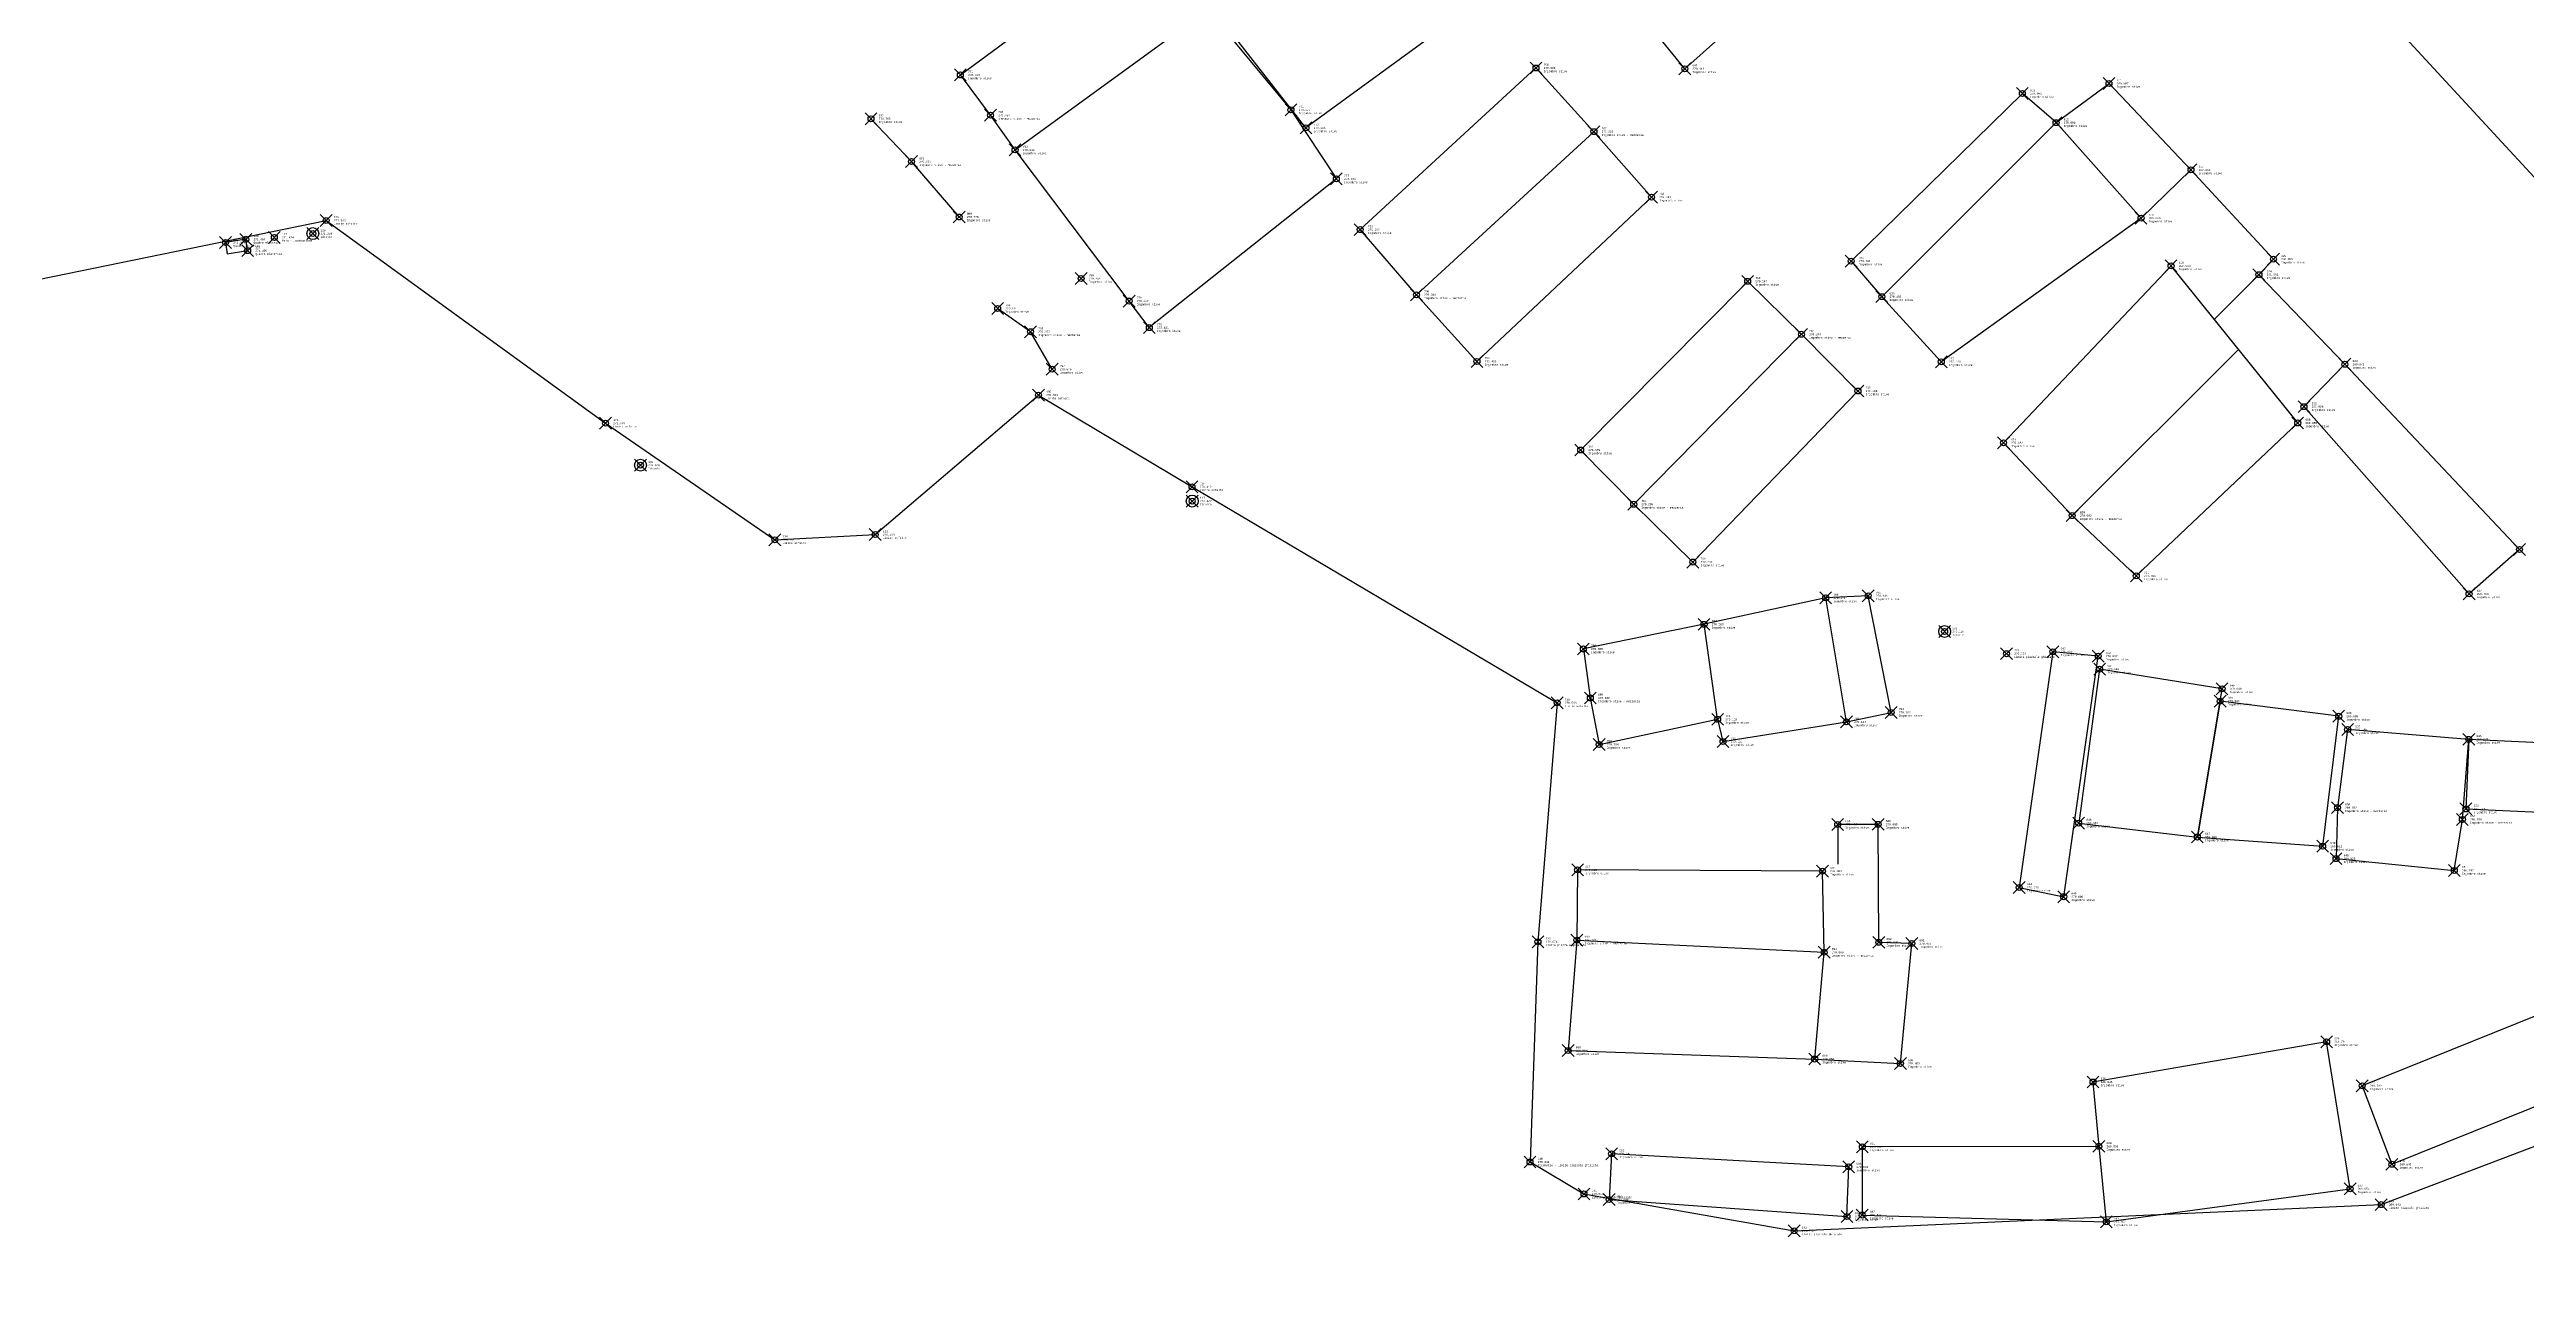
# Model space of a CAD drawing. Extents: x -283400 to 1362241, y -614024 to 292829.
# Drawn here: x 1152661 to 1277739, y -502006 to -439805 of the extents above; entities that cross this region are included whole.
import ezdxf
from ezdxf.enums import TextEntityAlignment as Align

# ---------------------------------------------------------------- set-up
doc = ezdxf.new("R2010")
doc.units = 0
doc.header["$PDMODE"] = 35
doc.header["$PDSIZE"] = 300
for name, color, linetype in [('pntdesc', 1, 'Continuous'), ('pntelev', 2, 'Continuous'), ('pntno', 3, 'Continuous')]:
    doc.layers.add(name, color=color, linetype=linetype)
doc.styles.get("Standard").update_dxf_attribs({"font": 'consola.ttf', "height": 500})
picture_1 = doc.add_image_def('image1.png', size_in_pixel=(2160, 1440))

msp = doc.modelspace()

# ---------------------------------------------------------------- linework, layer by layer
at = {"color": 244, "lineweight": 30, "true_color": 0x991b1e}
for points in [[(1285606, -454341, -4491), (1268821, -436154, -4418), (1252575, -419888, -4098), (1264187, -396506, -4214), (1269958, -384880, -3990), (1264527, -381598, -3936), (1253906, -374028, -3892), (1247492, -369998, -3849), (1232148, -357717, -3682), (1240926, -345684, -3297)], [(1201417, -444873, -3413), (1200180, -443122, -3374), (1198655, -441087, -3302), (1208266, -433987, -3418), (1211154, -437803, -3574)], [(1253984, -443496, -4016), (1256660, -441517, -4118), (1260799, -445882, -4155), (1258277, -448318, -4079)], [(1198595, -448259, -3249), (1196191, -445462, -3144), (1194142, -443299, -3260)], [(1221688, -452187, -3189), (1230649, -443953, -3822)], [(1253984, -443496, -4016), (1258277, -448318, -4079), (1248189, -455569, -3905), (1245188, -452283, -3862)], [(1260799, -445882, -4155), (1264963, -450388, -4129), (1264230, -451173, -4043), (1261973, -453431, -4097)], [(1145175, -452822, -2425), (1166630, -448434, -2661), (1180740, -458671, -3016), (1189288, -464556, -3228), (1194355, -464295, -3441), (1202600, -457253, -3432), (1210353, -461883, -3613), (1228788, -472790, -3488), (1227823, -484856, -3351), (1227422, -495974, -3411), (1230147, -497588, -4014), (1240763, -499452, -4243), (1270402, -498127, -4382), (1283213, -493253, -4553)], [(1251333, -459661, -3942), (1254799, -463339, -3932), (1258037, -466380, -3939), (1266188, -458660, -4170), (1259792, -450727, -4059), (1251333, -459661, -3942)], [(1266504, -457836, -4119), (1268569, -455696, -4152), (1264230, -451173, -4043)], [(1203288, -455946, -3479), (1202200, -454053, -3372), (1200538, -452879, -3364)], [(1232657, -462766, -3726), (1241115, -454168, -3781)], [(1254799, -463339, -3932), (1263193, -454945, -4118)], [(1268569, -455696, -4152), (1277390, -465049, -4287), (1274841, -467290, -4261), (1266504, -457836, -4119)], [(1236895, -473623, -3906), (1237166, -474746, -3904), (1243401, -473753, -3910), (1242354, -467493, -3879), (1236210, -468826, -3822)], [(1243401, -473753, -3910), (1245659, -473275, -3920), (1244499, -467387, -3884), (1242354, -467493, -3879)], [(1245034, -484885, -3985), (1244999, -478927, -3939), (1242958, -478932, -3901), (1242958, -480932, -3901)], [(1229789, -484772, -3753), (1242275, -485384, -3939)], [(1241798, -490777, -3956), (1246125, -491001, -3972), (1246701, -484944, -3950), (1245034, -484885, -3985)], [(1256145, -495185, -4169), (1244202, -495211, -4005), (1244196, -498653, -4125), (1256523, -498994, -3668)]]:
    msp.add_polyline3d(points, dxfattribs=at)
for points in [[(1220347, -430022, -3650), (1225668, -436768, -3721), (1216107, -443760, -3630), (1210971, -437177, -3532)], [(1240923, -429149, -3912), (1242674, -430959, -3949), (1244182, -432806, -3992), (1235240, -440776, -3912), (1233692, -438874, -3900), (1231797, -436908, -3850)], [(1211154, -437803, -3574), (1215350, -442850, -3648), (1217641, -446337, -3682), (1208197, -453847, -3604), (1207176, -452505, -3583), (1201417, -444873, -3413)], [(1218848, -448898, -3737), (1227723, -440736, -3802), (1230649, -443953, -3822), (1233558, -447258, -3783), (1224742, -455552, -3621), (1221688, -452187, -3189)], [(1243637, -450488, -3923), (1245188, -452283, -3862), (1253984, -443496, -4016), (1252283, -442026, -4022)], [(1162573, -449386, -2571), (1161548, -449550, -2585), (1161637, -450125, -2631), (1162663, -449960, -2617)], [(1229979, -460026, -3746), (1232657, -462766, -3726), (1235647, -465683, -3794), (1243981, -457046, -3856), (1241130, -454182, -3781), (1238413, -451510, -3778)], [(1230467, -472545, -3793), (1230912, -474890, -3841), (1236895, -473623, -3906), (1236210, -468826, -3822), (1230115, -470071, -3675)], [(1256108, -470434, -3993), (1253826, -470215, -3965), (1252126, -482112, -4006), (1254372, -482581, -4019)], [(1262367, -472083, -4085), (1256186, -471090, -3976), (1255128, -478862, -4058), (1261120, -479568, -4116)], [(1268258, -473469, -4217), (1262272, -472705, -3938), (1261120, -479568, -4116), (1267449, -480032, -4204)], [(1274828, -474635, -4377), (1268709, -474142, -4260), (1268193, -478087, -4153), (1268122, -480657, -4199), (1274097, -481252, -4278), (1274504, -478678, -4214)], [(1280936, -474927, -4413), (1274828, -474635, -4377), (1274683, -478148, -4229), (1280660, -478420, -4360)], [(1229344, -490349, -3965), (1241798, -490777, -3956), (1242275, -485384, -3939), (1242189, -481290, -3936), (1229825, -481227, -3872), (1229789, -484772, -3753)], [(1282065, -491614, -4322), (1280642, -487611, -4327), (1269446, -492127, -4242), (1270942, -496091, -4382)], [(1268832, -497329, -4371), (1267649, -489905, -4264), (1255850, -491936, -4079), (1256145, -495185, -4169), (1256523, -498994, -3668)], [(1243515, -496221, -3994), (1231542, -495561, -3943), (1231416, -497869, -4117), (1243427, -498725, -4126)]]:
    msp.add_polyline3d(points, close=True, dxfattribs=at)
for centre in [(1165957, -449097, -2765), (1182502, -460791, -3398), (1210365, -462605, -3558), (1248358, -469190, -3898)]:
    msp.add_circle(centre, 300, dxfattribs=at)
for p in [(1198655, -441087, -3302), (1227723, -440736, -3802), (1235240, -440776, -3912), (1256660, -441517, -4118), (1215350, -442850, -3648), (1252283, -442026, -4022), (1194142, -443299, -3260), (1200180, -443122, -3374), (1216107, -443760, -3630), (1230649, -443953, -3822), (1253984, -443496, -4016), (1196191, -445462, -3144), (1201417, -444873, -3413), (1217641, -446337, -3682), (1260799, -445882, -4155), (1233558, -447258, -3783), (1164013, -449292, -2601), (1165957, -449097, -2765), (1166630, -448434, -2661), (1198595, -448259, -3249), (1218848, -448898, -3737), (1258277, -448318, -4079), (1161548, -449550, -2585), (1162573, -449386, -2571), (1162663, -449960, -2617), (1243637, -450488, -3923), (1264963, -450388, -4129), (1204753, -451366, -3571), (1238413, -451510, -3778), (1259792, -450727, -4059), (1264230, -451173, -4043), (1200538, -452879, -3364), (1207176, -452505, -3583), (1221688, -452187, -3189), (1245188, -452283, -3862), (1202200, -454053, -3372), (1208197, -453847, -3604), (1241130, -454182, -3781), (1224742, -455552, -3621), (1248189, -455569, -3905), (1203288, -455946, -3479), (1268569, -455696, -4152), (1202600, -457253, -3432), (1243981, -457046, -3856), (1266504, -457836, -4119), (1180740, -458671, -3016), (1266188, -458660, -4170), (1229979, -460026, -3746), (1251333, -459661, -3942), (1182502, -460791, -3398), (1210353, -461883, -3613), (1210365, -462605, -3558), (1232657, -462766, -3726), (1194355, -464295, -3441), (1254799, -463339, -3932), (1189288, -464556, -3228), (1277390, -465049, -4287), (1235647, -465683, -3794), (1258037, -466380, -3939), (1242354, -467493, -3879), (1244499, -467387, -3884), (1274841, -467290, -4261), (1236210, -468826, -3822), (1248358, -469190, -3898), (1230115, -470071, -3675), (1251487, -470310, -3987), (1253826, -470215, -3965), (1256108, -470434, -3993), (1256186, -471090, -3976), (1228788, -472790, -3488), (1230467, -472545, -3793), (1262272, -472705, -3938), (1262367, -472083, -4085), (1236895, -473623, -3906), (1243401, -473753, -3910), (1245659, -473275, -3920), (1268258, -473469, -4217), (1268709, -474142, -4260), (1230912, -474890, -3841), (1237166, -474746, -3904), (1274828, -474635, -4377), (1268193, -478087, -4153), (1242958, -478932, -3901), (1244999, -478927, -3939), (1255128, -478862, -4058), (1274504, -478678, -4214), (1274683, -478148, -4229), (1261120, -479568, -4116), (1267449, -480032, -4204), (1229825, -481227, -3872), (1242189, -481290, -3936), (1268122, -480657, -4199), (1274097, -481252, -4278), (1252126, -482112, -4006), (1254372, -482581, -4019), (1227823, -484856, -3351), (1229789, -484772, -3753), (1242275, -485384, -3939), (1245034, -484885, -3985), (1246701, -484944, -3950), (1229344, -490349, -3965), (1267649, -489905, -4264), (1241798, -490777, -3956), (1246125, -491001, -3972), (1255850, -491936, -4079), (1269446, -492127, -4242), (1231542, -495561, -3943), (1244202, -495211, -4005), (1256145, -495185, -4169), (1227422, -495974, -3411), (1243515, -496221, -3994), (1270942, -496091, -4382), (1230147, -497588, -4014), (1231416, -497869, -4117), (1268832, -497329, -4371), (1243427, -498725, -4126), (1244196, -498653, -4125), (1256523, -498994, -3668), (1270402, -498127, -4382), (1240763, -499452, -4243)]:
    msp.add_point(p, dxfattribs=at)

# ---------------------------------------------------------------- texts
at = {"layer": 'pntdesc', "color": 244, "lineweight": 30, "true_color": 0x991b1e}
for s, p in [('Ingombro stive', (1199044, -441253, -3302)), ('Ingombro stive', (1228112, -440903, -3802)), ('Ingombro stive', (1235629, -440943, -3912)), ('Ingombro stive', (1252672, -442193, -4022)), ('Ingombro stive', (1257049, -441684, -4118)), ('Ingombro stive', (1194531, -443466, -3260)), ('Ingombro stive - mezzeria', (1200569, -443289, -3374)), ('Ingombro stive', (1215739, -443017, -3648)), ('Ingombro stive', (1216496, -443927, -3630)), ('Ingombro stive', (1254372, -443663, -4016)), ('Ingombro stive', (1201806, -445039, -3413)), ('Ingombro stive - mezzeria', (1231038, -444120, -3822)), ('Ingombro stive - mezzeria', (1196580, -445628, -3144)), ('Ingombro stive', (1218030, -446504, -3682)), ('Ingombro stive', (1261188, -446049, -4155)), ('Ingombro stive', (1233947, -447425, -3783)), ('Limite asfalto', (1167019, -448600, -2661)), ('Ingombro stive', (1198984, -448425, -3249)), ('Ingombro stive', (1219237, -449065, -3737)), ('Ingombro stive', (1258666, -448484, -4079)), ('Quadro elettrico', (1161937, -449717, -2585)), ('Quadro elettrico', (1162962, -449553, -2571)), ('Quadro elettrico', (1163052, -450127, -2617)), ('Palo illuminazione', (1164402, -449459, -2601)), ('Idrante', (1166346, -449264, -2765)), ('Ingombro stive', (1205142, -451533, -3571)), ('Ingombro stive', (1244026, -450655, -3923)), ('Ingombro stive', (1260181, -450893, -4059)), ('Ingombro stive', (1264619, -451340, -4043)), ('Ingombro stive', (1265352, -450555, -4129)), ('Ingombro stive', (1207565, -452672, -3583)), ('Ingombro stive - mezzeria', (1222077, -452354, -3189)), ('Ingombro stive', (1238802, -451676, -3778)), ('Ingombro stive', (1245577, -452450, -3862)), ('Ingombro stive', (1200927, -453045, -3364)), ('Ingombro stive', (1208586, -454013, -3604)), ('Ingombro stive - mezzeria', (1202589, -454220, -3372)), ('Ingombro stive - mezzeria', (1241519, -454349, -3781)), ('Ingombro stive', (1203677, -456113, -3479)), ('Ingombro stive', (1225131, -455718, -3621)), ('Ingombro stive', (1248578, -455735, -3905)), ('Ingombro stive', (1268958, -455863, -4152)), ('Limite asfalto', (1202989, -457419, -3432)), ('Ingombro stive', (1244370, -457212, -3856)), ('Limite asfalto', (1181129, -458837, -3016)), ('Ingombro stive', (1266577, -458826, -4170)), ('Ingombro stive', (1266893, -458003, -4119)), ('Ingombro stive', (1230368, -460193, -3746)), ('Ingombro stive', (1251722, -459828, -3942)), ('Idrante', (1182891, -460958, -3398)), ('Limite asfalto', (1210742, -462049, -3613)), ('Idrante', (1210754, -462772, -3558)), ('Ingombro stive - mezzeria', (1233046, -462933, -3726)), ('Ingombro stive - mezzeria', (1255188, -463505, -3932)), ('Limite asfalto', (1189677, -464722, -3228)), ('Limite asfalto', (1194744, -464461, -3441)), ('Ingombro stive', (1236036, -465850, -3794)), ('Ingombro stive', (1258426, -466547, -3939)), ('Ingombro stive', (1242743, -467659, -3879)), ('Ingombro stive', (1244888, -467554, -3884)), ('Ingombro stive', (1275230, -467456, -4261)), ('Ingombro stive', (1236599, -468993, -3822)), ('Ingombro stive', (1230504, -470237, -3675)), ('Idrante', (1248747, -469357, -3898)), ('Limite piazzale ghiaiato', (1251876, -470476, -3987)), ('Ingombro stive', (1254215, -470382, -3965)), ('Ingombro stive', (1256497, -470601, -3993)), ('Ingombro stive', (1256575, -471257, -3976)), ('Ingombro stive - mezzeria', (1230856, -472712, -3793)), ('Ingombro stive', (1262755, -472250, -4085)), ('Limite asfalto', (1229177, -472957, -3488)), ('Ingombro stive', (1237284, -473790, -3906)), ('Ingombro stive', (1243790, -473920, -3910)), ('Ingombro stive', (1246048, -473442, -3920)), ('Ingombro stive', (1262661, -472871, -3938)), ('Ingombro stive', (1268647, -473636, -4217)), ('Ingombro stive', (1231301, -475057, -3841)), ('Ingombro stive', (1237555, -474912, -3904)), ('Ingombro stive', (1269098, -474309, -4260)), ('Ingombro stive', (1275217, -474802, -4377)), ('Ingombro stive', (1243346, -479098, -3901)), ('Ingombro stive', (1245388, -479094, -3939)), ('Ingombro stive', (1255517, -479028, -4058)), ('Ingombro stive - mezzeria', (1268582, -478254, -4153)), ('Ingombro stive - mezzeria', (1274893, -478845, -4214)), ('Ingombro stive', (1275072, -478315, -4229)), ('Ingombro stive', (1261509, -479735, -4116)), ('Ingombro stive', (1267838, -480199, -4204)), ('Ingombro stive', (1230214, -481394, -3872)), ('Ingombro stive', (1242578, -481456, -3936)), ('Ingombro stive', (1268511, -480824, -4199)), ('Ingombro stive', (1274486, -481418, -4278)), ('Ingombro stive', (1252515, -482279, -4006)), ('Ingombro stive', (1254761, -482748, -4019)), ('Limite piazzale ghiaiato', (1228212, -485022, -3351)), ('Ingombro stive - mezzeria', (1230178, -484938, -3753)), ('Ingombro stive', (1245423, -485051, -3985)), ('Ingombro stive', (1247090, -485111, -3950)), ('Ingombro stive - mezzeria', (1242664, -485551, -3939)), ('Ingombro stive', (1268038, -490071, -4264)), ('Ingombro stive', (1229733, -490516, -3965)), ('Ingombro stive', (1242187, -490943, -3956)), ('Ingombro stive', (1246514, -491167, -3972)), ('Ingombro stive', (1256239, -492102, -4079)), ('Ingombro stive', (1269835, -492293, -4242)), ('Ingombro stive', (1256534, -495352, -4169)), ('Picchetto - Limite piazzale ghiaiato', (1227811, -496141, -3411)), ('Ingombro stive', (1231931, -495728, -3943)), ('Ingombro stive', (1243904, -496388, -3994)), ('Ingombro stive', (1244591, -495377, -4005)), ('Ingombro stive', (1271331, -496257, -4382)), ('Limite piazzale ghiaiato', (1230536, -497754, -4014)), ('Ingombro stive', (1269221, -497496, -4371)), ('Ingombro stive', (1231804, -498036, -4117)), ('Ingombro stive', (1243816, -498891, -4126)), ('Ingombro stive', (1244585, -498819, -4125)), ('Limite piazzale ghiaiato', (1270791, -498293, -4382)), ('Limite piazzale ghiaiato', (1241152, -499619, -4243)), ('Ingombro stive', (1256912, -499161, -3668))]:
    msp.add_text(s, height=100, dxfattribs=at).set_placement(p, align=Align.MIDDLE_LEFT)
at = {"layer": 'pntelev', "color": 244, "lineweight": 30, "true_color": 0x991b1e}
for s, p in [('270.723', (1199044, -441087, -3302)), ('270.222', (1228112, -440736, -3802)), ('270.113', (1235629, -440776, -3912)), ('269.907', (1257049, -441517, -4118)), ('270.003', (1252672, -442026, -4022)), ('270.765', (1194531, -443299, -3260)), ('270.650', (1200569, -443122, -3374)), ('270.377', (1215739, -442850, -3648)), ('270.395', (1216496, -443760, -3630)), ('270.203', (1231038, -443953, -3822)), ('270.008', (1254372, -443496, -4016)), ('270.612', (1201806, -444873, -3413)), ('270.880', (1196580, -445462, -3144)), ('270.343', (1218030, -446337, -3682)), ('269.869', (1261188, -445882, -4155)), ('270.241', (1233947, -447258, -3783)), ('271.363', (1167019, -448434, -2661)), ('270.776', (1198984, -448259, -3249)), ('270.287', (1219237, -448898, -3737)), ('269.946', (1258666, -448318, -4079)), ('271.440', (1161937, -449550, -2585)), ('271.454', (1162962, -449386, -2571)), ('271.408', (1163052, -449960, -2617)), ('271.424', (1164402, -449292, -2601)), ('271.259', (1166346, -449097, -2765)), ('270.454', (1205142, -451366, -3571)), ('270.247', (1238802, -451510, -3778)), ('270.101', (1244026, -450488, -3923)), ('269.966', (1260181, -450727, -4059)), ('269.982', (1264619, -451173, -4043)), ('269.895', (1265352, -450388, -4129)), ('270.442', (1207565, -452505, -3583)), ('270.836', (1222077, -452187, -3189)), ('270.163', (1245577, -452283, -3862)), ('270.661', (1200927, -452879, -3364)), ('270.653', (1202589, -454053, -3372)), ('270.421', (1208586, -453847, -3604)), ('270.244', (1241519, -454182, -3781)), ('270.545', (1203677, -455946, -3479)), ('270.403', (1225131, -455552, -3621)), ('270.120', (1248578, -455569, -3905)), ('269.872', (1268958, -455696, -4152)), ('270.593', (1202989, -457253, -3432)), ('270.169', (1244370, -457046, -3856)), ('269.906', (1266893, -457836, -4119)), ('271.008', (1181129, -458671, -3016)), ('269.855', (1266577, -458660, -4170)), ('270.279', (1230368, -460026, -3746)), ('270.082', (1251722, -459661, -3942)), ('270.626', (1182891, -460791, -3398)), ('270.412', (1210742, -461883, -3613)), ('270.467', (1210754, -462605, -3558)), ('270.298', (1233046, -462766, -3726)), ('270.093', (1255188, -463339, -3932)), ('270.797', (1189677, -464556, -3228)), ('270.584', (1194744, -464295, -3441)), ('270.231', (1236036, -465683, -3794)), ('270.086', (1258426, -466380, -3939)), ('270.145', (1242743, -467493, -3879)), ('270.140', (1244888, -467387, -3884)), ('269.763', (1275230, -467290, -4261)), ('270.203', (1236599, -468826, -3822)), ('270.350', (1230504, -470071, -3675)), ('270.126', (1248747, -469190, -3898)), ('270.037', (1251876, -470310, -3987)), ('270.060', (1254215, -470215, -3965)), ('270.032', (1256497, -470434, -3993)), ('270.049', (1256575, -471090, -3976)), ('270.536', (1229177, -472790, -3488)), ('270.232', (1230856, -472545, -3793)), ('270.086', (1262661, -472705, -3938)), ('269.940', (1262755, -472083, -4085)), ('270.119', (1237284, -473623, -3906)), ('270.114', (1243790, -473753, -3910)), ('270.105', (1246048, -473275, -3920)), ('269.808', (1268647, -473469, -4217)), ('270.184', (1231301, -474890, -3841)), ('270.121', (1237555, -474746, -3904)), ('269.765', (1269098, -474142, -4260)), ('269.648', (1275217, -474635, -4377)), ('270.123', (1243346, -478932, -3901)), ('270.085', (1245388, -478927, -3939)), ('269.967', (1255517, -478862, -4058)), ('269.872', (1268582, -478087, -4153)), ('269.810', (1274893, -478678, -4214)), ('269.796', (1275072, -478148, -4229)), ('269.909', (1261509, -479568, -4116)), ('269.821', (1267838, -480032, -4204)), ('270.153', (1230214, -481227, -3872)), ('270.089', (1242578, -481290, -3936)), ('269.825', (1268511, -480657, -4199)), ('269.747', (1274486, -481252, -4278)), ('270.018', (1252515, -482112, -4006)), ('270.006', (1254761, -482581, -4019)), ('270.674', (1228212, -484856, -3351)), ('270.271', (1230178, -484772, -3753)), ('270.040', (1245423, -484885, -3985)), ('270.075', (1247090, -484944, -3950)), ('270.086', (1242664, -485384, -3939)), ('270.060', (1229733, -490349, -3965)), ('269.761', (1268038, -489905, -4264)), ('270.068', (1242187, -490777, -3956)), ('270.053', (1246514, -491001, -3972)), ('269.946', (1256239, -491936, -4079)), ('269.782', (1269835, -492127, -4242)), ('270.019', (1244591, -495211, -4005)), ('269.856', (1256534, -495185, -4169)), ('270.614', (1227811, -495974, -3411)), ('270.081', (1231931, -495561, -3943)), ('270.031', (1243904, -496221, -3994)), ('269.643', (1271331, -496091, -4382)), ('270.011', (1230536, -497588, -4014)), ('269.654', (1269221, -497329, -4371)), ('269.908', (1231804, -497869, -4117)), ('269.899', (1243816, -498725, -4126)), ('269.899', (1244585, -498653, -4125)), ('270.357', (1256912, -498994, -3668)), ('269.643', (1270791, -498127, -4382)), ('269.782', (1241152, -499452, -4243))]:
    msp.add_text(s, height=100, dxfattribs=at).set_placement(p, align=Align.MIDDLE_LEFT)
at = {"layer": 'pntno', "color": 244, "lineweight": 30, "true_color": 0x991b1e}
for s, p in [('771', (1199044, -440920, -3302)), ('786', (1228112, -440570, -3802)), ('601', (1235629, -440609, -3912)), ('611', (1257049, -441351, -4118)), ('781', (1215739, -442683, -3648)), ('613', (1252672, -441860, -4022)), ('802', (1194531, -443132, -3260)), ('784', (1200569, -442956, -3374)), ('776', (1216496, -443594, -3630)), ('787', (1231038, -443786, -3822)), ('612', (1254372, -443329, -4016)), ('801', (1196580, -445295, -3144)), ('783', (1201806, -444706, -3413)), ('777', (1218030, -446171, -3682)), ('617', (1261188, -445715, -4155)), ('788', (1233947, -447091, -3783)), ('126', (1166346, -448931, -2765)), ('125', (1167019, -448267, -2661)), ('800', (1198984, -448092, -3249)), ('785', (1219237, -448732, -3737)), ('616', (1258666, -448151, -4079)), ('130', (1161937, -449384, -2585)), ('128', (1162962, -449219, -2571)), ('129', (1163052, -449794, -2617)), ('127', (1164402, -449125, -2601)), ('614', (1244026, -450322, -3923)), ('625', (1265352, -450222, -4129)), ('780', (1205142, -451199, -3571)), ('793', (1238802, -451343, -3778)), ('618', (1260181, -450560, -4059)), ('624', (1264619, -451007, -4043)), ('799', (1200927, -452712, -3364)), ('779', (1207565, -452339, -3583)), ('790', (1222077, -452021, -3189)), ('615', (1245577, -452117, -3862)), ('798', (1202589, -453886, -3372)), ('778', (1208586, -453680, -3604)), ('794', (1241519, -454015, -3781)), ('797', (1203677, -455779, -3479)), ('789', (1225131, -455385, -3621)), ('225', (1248578, -455402, -3905)), ('623', (1268958, -455529, -4152)), ('135', (1202989, -457086, -3432)), ('795', (1244370, -456879, -3856)), ('622', (1266893, -457669, -4119)), ('131', (1181129, -458504, -3016)), ('628', (1266577, -458493, -4170)), ('792', (1230368, -459860, -3746)), ('619', (1251722, -459494, -3942)), ('132', (1182891, -460625, -3398)), ('136', (1210742, -461716, -3613)), ('137', (1210754, -462438, -3558)), ('791', (1233046, -462600, -3726)), ('620', (1255188, -463172, -3932)), ('134', (1189677, -464389, -3228)), ('133', (1194744, -464128, -3441)), ('796', (1236036, -465517, -3794)), ('621', (1258426, -466213, -3939)), ('706', (1242743, -467326, -3879)), ('705', (1244888, -467221, -3884)), ('627', (1275230, -467123, -4261)), ('707', (1236599, -468659, -3822)), ('222', (1248747, -469023, -3898)), ('708', (1230504, -469904, -3675)), ('221', (1251876, -470143, -3987)), ('643', (1254215, -470048, -3965)), ('642', (1256497, -470267, -3993)), ('641', (1256575, -470923, -3976)), ('138', (1229177, -472623, -3488)), ('699', (1230856, -472378, -3793)), ('639', (1262661, -472538, -3938)), ('640', (1262755, -471916, -4085)), ('701', (1237284, -473457, -3906)), ('703', (1243790, -473586, -3910)), ('704', (1246048, -473108, -3920)), ('638', (1268647, -473302, -4217)), ('637', (1269098, -473976, -4260)), ('700', (1231301, -474723, -3841)), ('702', (1237555, -474579, -3904)), ('636', (1275217, -474468, -4377)), ('695', (1243346, -478765, -3901)), ('696', (1245388, -478761, -3939)), ('646', (1255517, -478695, -4058)), ('650', (1268582, -477921, -4153)), ('652', (1274893, -478511, -4214)), ('653', (1275072, -477981, -4229)), ('647', (1261509, -479402, -4116)), ('648', (1267838, -479865, -4204)), ('697', (1230214, -481061, -3872)), ('694', (1242578, -481123, -3936)), ('649', (1268511, -480490, -4199)), ('651', (1274486, -481085, -4278)), ('644', (1252515, -481945, -4006)), ('645', (1254761, -482414, -4019)), ('139', (1228212, -484689, -3351)), ('698', (1230178, -484605, -3753)), ('693', (1242664, -485217, -3939)), ('692', (1245423, -484718, -3985)), ('691', (1247090, -484778, -3950)), ('688', (1229733, -490183, -3965)), ('678', (1268038, -489738, -4264)), ('689', (1242187, -490610, -3956)), ('690', (1246514, -490834, -3972)), ('679', (1256239, -491769, -4079)), ('675', (1269835, -491960, -4242)), ('681', (1244591, -495044, -4005)), ('680', (1256534, -495018, -4169)), ('140', (1227811, -495807, -3411)), ('686', (1231931, -495394, -3943)), ('685', (1243904, -496054, -3994)), ('676', (1271331, -495924, -4382)), ('141', (1230536, -497421, -4014)), ('687', (1231804, -497702, -4117)), ('677', (1269221, -497163, -4371)), ('684', (1243816, -498558, -4126)), ('682', (1244585, -498486, -4125)), ('683', (1256912, -498827, -3668)), ('149', (1270791, -497960, -4382)), ('142', (1241152, -499285, -4243))]:
    msp.add_text(s, height=100, dxfattribs=at).set_placement(p, align=Align.MIDDLE_LEFT)

# ---------------------------------------------------------------- pictures from other files: only their frames are drawn
image = msp.add_image(picture_1, insert=(986381, -358444, 2125), size_in_units=(318576, 212384), rotation=-44.67868)
image.dxf.flags = 7

doc.saveas('drawing.dxf')
